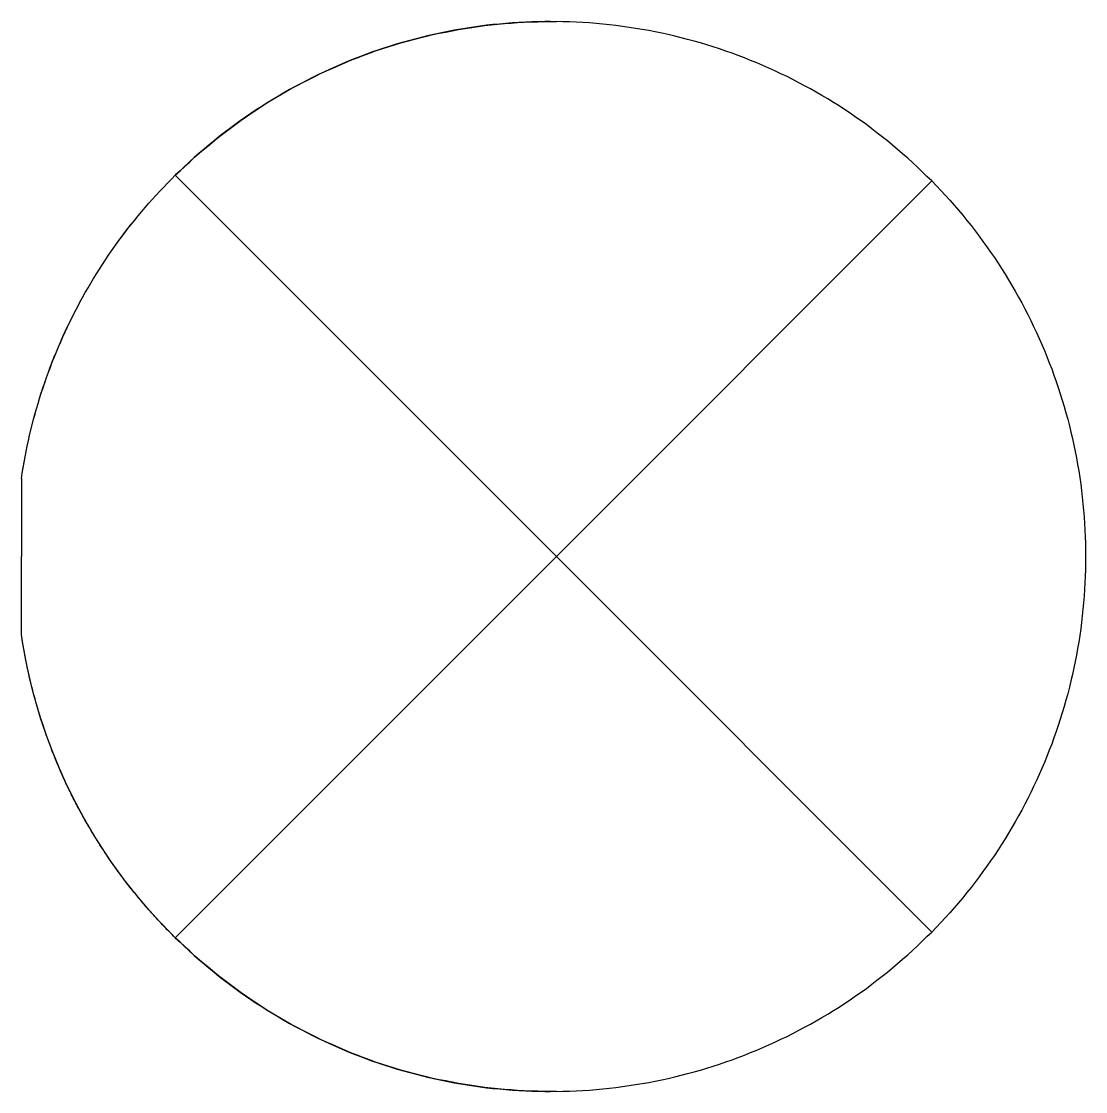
# Model space of a CAD drawing. Extents: x 0 to 3.26, y 0 to 3.26.
# Drawn here: x 1.781 to 3.257, y 1.773 to 3.257 of the extents above; entities that cross this region are included whole.
import ezdxf

# ---------------------------------------------------------------- set-up
doc = ezdxf.new("R2010")
doc.units = 0
doc.linetypes.add('HIDDEN', pattern=[0.07421, 0.049498, -0.024712])
doc.layers.add('LEFT', color=7, linetype='CONTINUOUS')
doc.layers.add('LEFT_HID', color=7, linetype='HIDDEN')

msp = doc.modelspace()

# ---------------------------------------------------------------- linework, layer by layer
at = {"layer": 'LEFT'}
for p, q in [((2.417306, 3.250679), (2.408368, 3.24935)), ((2.426244, 3.252009), (2.417306, 3.250679)), ((2.435242, 3.252846), (2.426244, 3.252009)), ((2.44424, 3.253684), (2.435242, 3.252846)), ((2.453237, 3.254522), (2.44424, 3.253684)), ((2.462235, 3.25536), (2.453237, 3.254522)), ((2.471249, 3.25595), (2.462235, 3.25536)), ((2.480279, 3.256294), (2.471249, 3.25595)), ((2.489308, 3.256638), (2.480279, 3.256294)), ((2.498338, 3.256981), (2.489308, 3.256638)), ((2.507368, 3.257325), (2.498338, 3.256981)), ((2.515263, 3.257367), (2.507368, 3.257325)), ((2.515263, 3.257367), (2.523158, 3.257325)), ((2.532365, 3.25697), (2.523158, 3.257325)), ((2.541571, 3.256614), (2.532365, 3.25697)), ((2.550778, 3.256259), (2.541571, 3.256614)), ((2.559985, 3.255904), (2.550778, 3.256259)), ((2.569175, 3.255292), (2.559985, 3.255904)), ((2.578347, 3.254423), (2.569175, 3.255292)), ((2.58752, 3.253554), (2.578347, 3.254423)), ((2.596693, 3.252685), (2.58752, 3.253554)), ((2.605865, 3.251816), (2.596693, 3.252685)), ((2.614975, 3.250436), (2.605865, 3.251816)), ((2.624085, 3.249056), (2.614975, 3.250436)), ((2.346189, 3.23785), (2.33745, 3.235551)), ((2.355041, 3.239667), (2.346189, 3.23785)), ((2.363893, 3.241484), (2.355041, 3.239667)), ((2.372745, 3.243301), (2.363893, 3.241484)), ((2.381597, 3.245118), (2.372745, 3.243301)), ((2.390492, 3.246691), (2.381597, 3.245118)), ((2.39943, 3.248021), (2.390492, 3.246691)), ((2.408368, 3.24935), (2.39943, 3.248021)), ((2.633194, 3.247676), (2.624085, 3.249056)), ((2.642304, 3.246296), (2.633194, 3.247676)), ((2.651368, 3.244663), (2.642304, 3.246296)), ((2.660387, 3.242776), (2.651368, 3.244663)), ((2.669405, 3.24089), (2.660387, 3.242776)), ((2.678424, 3.239003), (2.669405, 3.24089)), ((2.687442, 3.237117), (2.678424, 3.239003)), ((2.696341, 3.23473), (2.687442, 3.237117)), ((2.293963, 3.223343), (2.285363, 3.220569)), ((2.302563, 3.226117), (2.293963, 3.223343)), ((2.311232, 3.228654), (2.302563, 3.226117)), ((2.319971, 3.230953), (2.311232, 3.228654)), ((2.328711, 3.233252), (2.319971, 3.230953)), ((2.33745, 3.235551), (2.328711, 3.233252)), ((2.70524, 3.232342), (2.696341, 3.23473)), ((2.714139, 3.229955), (2.70524, 3.232342)), ((2.723038, 3.227568), (2.714139, 3.229955)), ((2.731863, 3.224934), (2.723038, 3.227568)), ((2.740615, 3.222054), (2.731863, 3.224934)), ((2.749367, 3.219173), (2.740615, 3.222054)), ((2.251292, 3.208537), (2.242857, 3.205296)), ((2.259727, 3.211779), (2.251292, 3.208537)), ((2.268162, 3.21502), (2.259727, 3.211779)), ((2.276762, 3.217794), (2.268162, 3.21502)), ((2.285363, 3.220569), (2.276762, 3.217794)), ((2.758119, 3.216293), (2.749367, 3.219173)), ((2.766871, 3.213412), (2.758119, 3.216293)), ((2.775448, 3.210047), (2.766871, 3.213412)), ((2.784025, 3.206683), (2.775448, 3.210047)), ((2.792603, 3.203318), (2.784025, 3.206683)), ((2.209591, 3.191188), (2.201346, 3.18749)), ((2.217836, 3.194887), (2.209591, 3.191188)), ((2.226081, 3.198585), (2.217836, 3.194887)), ((2.234422, 3.202055), (2.226081, 3.198585)), ((2.242857, 3.205296), (2.234422, 3.202055)), ((2.80118, 3.199953), (2.792603, 3.203318)), ((2.809656, 3.196351), (2.80118, 3.199953)), ((2.818032, 3.192513), (2.809656, 3.196351)), ((2.826408, 3.188674), (2.818032, 3.192513)), ((2.185071, 3.179647), (2.177041, 3.175503)), ((2.193101, 3.183792), (2.185071, 3.179647)), ((2.201346, 3.18749), (2.193101, 3.183792)), ((2.834784, 3.184836), (2.826408, 3.188674)), ((2.84316, 3.180997), (2.834784, 3.184836)), ((2.851309, 3.176697), (2.84316, 3.180997)), ((2.859457, 3.172397), (2.851309, 3.176697)), ((2.153071, 3.162852), (2.14528, 3.158274)), ((2.160981, 3.167214), (2.153071, 3.162852)), ((2.169011, 3.171358), (2.160981, 3.167214)), ((2.177041, 3.175503), (2.169011, 3.171358)), ((2.867606, 3.168096), (2.859457, 3.172397)), ((2.875754, 3.163796), (2.867606, 3.168096)), ((2.883777, 3.159271), (2.875754, 3.163796)), ((2.129698, 3.149118), (2.121907, 3.14454)), ((2.137489, 3.153696), (2.129698, 3.149118)), ((2.14528, 3.158274), (2.137489, 3.153696)), ((2.891672, 3.154523), (2.883777, 3.159271)), ((2.899568, 3.149774), (2.891672, 3.154523)), ((2.907464, 3.145025), (2.899568, 3.149774)), ((2.10685, 3.134544), (2.099321, 3.129546)), ((2.114378, 3.139542), (2.10685, 3.134544)), ((2.121907, 3.14454), (2.114378, 3.139542)), ((2.915359, 3.140277), (2.907464, 3.145025)), ((2.922977, 3.135094), (2.915359, 3.140277)), ((2.930595, 3.129912), (2.922977, 3.135094)), ((2.084407, 3.119348), (2.077163, 3.113945)), ((2.091793, 3.124548), (2.084407, 3.119348)), ((2.099321, 3.129546), (2.091793, 3.124548)), ((2.938214, 3.12473), (2.930595, 3.129912)), ((2.945832, 3.119548), (2.938214, 3.12473)), ((2.953299, 3.114157), (2.945832, 3.119548)), ((2.062676, 3.103139), (2.055433, 3.097736)), ((2.06992, 3.108542), (2.062676, 3.103139)), ((2.077163, 3.113945), (2.06992, 3.108542)), ((2.960616, 3.108557), (2.953299, 3.114157)), ((2.967933, 3.102957), (2.960616, 3.108557)), ((2.97525, 3.097358), (2.967933, 3.102957)), ((2.048496, 3.091945), (2.04156, 3.086153)), ((2.055433, 3.097736), (2.048496, 3.091945)), ((2.982566, 3.091758), (2.97525, 3.097358)), ((2.989559, 3.085759), (2.982566, 3.091758)), ((2.027686, 3.07457), (2.020914, 3.068593)), ((2.034623, 3.080362), (2.027686, 3.07457)), ((2.04156, 3.086153), (2.034623, 3.080362)), ((2.996552, 3.079759), (2.989559, 3.085759)), ((3.003544, 3.07376), (2.996552, 3.079759)), ((3.010537, 3.06776), (3.003544, 3.07376)), ((2.014305, 3.06243), (2.007696, 3.056268)), ((2.020914, 3.068593), (2.014305, 3.06243)), ((3.017357, 3.06157), (3.010537, 3.06776)), ((3.024003, 3.055189), (3.017357, 3.06157)), ((1.989076, 3.038566), (1.994478, 3.043942)), ((1.98908, 3.03857), (1.994478, 3.043942)), ((2.001087, 3.050105), (1.994478, 3.043942)), ((1.994478, 3.043942), (2.523158, 2.515262)), ((2.523158, 2.515262), (1.994478, 3.043942)), ((2.007696, 3.056268), (2.001087, 3.050105)), ((3.03065, 3.048809), (3.024003, 3.055189)), ((3.037297, 3.042428), (3.03065, 3.048809)), ((1.978441, 3.02765), (1.983731, 3.033136)), ((1.97845, 3.02766), (1.983737, 3.033142)), ((1.983731, 3.033136), (1.989076, 3.038566)), ((1.983737, 3.033142), (1.98908, 3.03857)), ((2.523158, 2.515262), (3.043943, 3.036047)), ((3.043943, 3.036047), (3.037297, 3.042428)), ((3.043943, 3.036047), (3.050333, 3.02948)), ((3.050333, 3.02948), (3.056641, 3.022834)), ((1.962913, 3.010873), (1.968032, 3.016518)), ((1.962932, 3.010893), (1.968047, 3.016535)), ((1.968032, 3.016518), (1.973208, 3.022111)), ((1.968047, 3.016535), (1.97322, 3.022124)), ((1.973208, 3.022111), (1.978441, 3.02765)), ((1.97322, 3.022124), (1.97845, 3.02766)), ((3.056641, 3.022834), (3.062867, 3.016111)), ((3.062867, 3.016111), (3.069009, 3.009312)), ((1.94791, 2.993624), (1.952852, 2.999425)), ((1.947937, 2.993656), (1.952876, 2.999453)), ((1.952852, 2.999425), (1.957853, 3.005175)), ((1.952876, 2.999453), (1.957875, 3.005199)), ((1.957853, 3.005175), (1.962913, 3.010873)), ((1.957875, 3.005199), (1.962932, 3.010893)), ((3.069009, 3.009312), (3.075067, 3.002437)), ((3.075067, 3.002437), (3.081039, 2.995488)), ((1.938206, 2.981872), (1.943028, 2.987773)), ((1.938238, 2.981912), (1.943057, 2.987809)), ((1.943028, 2.987773), (1.94791, 2.993624)), ((1.943057, 2.987809), (1.947937, 2.993656)), ((3.081039, 2.995488), (3.086926, 2.988466)), ((3.086926, 2.988466), (3.092725, 2.981372)), ((1.924108, 2.963877), (1.928746, 2.969924)), ((1.924147, 2.963928), (1.928782, 2.969971)), ((1.928746, 2.969924), (1.933445, 2.975922)), ((1.928782, 2.969971), (1.933479, 2.975965)), ((1.933445, 2.975922), (1.938206, 2.981872)), ((1.933479, 2.975965), (1.938238, 2.981912)), ((3.092725, 2.981372), (3.098436, 2.974206)), ((3.098436, 2.974206), (3.104058, 2.966971)), ((1.91502, 2.951643), (1.919532, 2.957783)), ((1.915063, 2.951702), (1.919573, 2.957838)), ((1.919532, 2.957783), (1.924108, 2.963877)), ((1.919573, 2.957838), (1.924147, 2.963928)), ((3.104058, 2.966971), (3.10959, 2.959667)), ((3.10959, 2.959667), (3.115032, 2.952295)), ((1.901864, 2.932947), (1.906185, 2.939224)), ((1.901912, 2.933019), (1.906232, 2.939292)), ((1.906185, 2.939224), (1.91057, 2.945456)), ((1.906232, 2.939292), (1.910616, 2.945519)), ((1.91057, 2.945456), (1.91502, 2.951643)), ((1.910616, 2.945519), (1.915063, 2.951702)), ((3.115032, 2.952295), (3.120382, 2.944856)), ((3.120382, 2.944856), (3.12564, 2.937352)), ((1.893415, 2.920263), (1.897607, 2.926627)), ((1.893468, 2.920343), (1.897658, 2.926703)), ((1.897607, 2.926627), (1.901864, 2.932947)), ((1.897658, 2.926703), (1.901912, 2.933019)), ((3.12564, 2.937352), (3.130805, 2.929784)), ((3.130805, 2.929784), (3.135876, 2.922152)), ((1.885229, 2.907407), (1.889289, 2.913856)), ((1.885285, 2.907496), (1.889343, 2.913941)), ((1.889289, 2.913856), (1.893415, 2.920263)), ((1.889343, 2.913941), (1.893468, 2.920343)), ((3.135876, 2.922152), (3.140853, 2.914458)), ((3.140853, 2.914458), (3.145734, 2.906704)), ((1.87345, 2.887815), (1.877309, 2.894386)), ((1.87351, 2.887918), (1.877368, 2.894484)), ((1.877309, 2.894386), (1.881236, 2.900917)), ((1.877368, 2.894484), (1.881293, 2.901011)), ((1.881236, 2.900917), (1.885229, 2.907407)), ((1.881293, 2.901011), (1.885285, 2.907496)), ((3.145734, 2.906704), (3.150519, 2.898889)), ((3.150519, 2.898889), (3.155207, 2.891017)), ((1.865935, 2.874556), (1.869658, 2.881205)), ((1.865997, 2.874668), (1.869719, 2.881312)), ((1.869658, 2.881205), (1.87345, 2.887815)), ((1.869719, 2.881312), (1.87351, 2.887918)), ((3.155207, 2.891017), (3.159798, 2.883087)), ((3.159798, 2.883087), (3.16429, 2.875101)), ((1.858693, 2.861146), (1.862279, 2.86787)), ((1.858757, 2.861267), (1.862342, 2.867987)), ((1.862279, 2.86787), (1.865935, 2.874556)), ((1.862342, 2.867987), (1.865997, 2.874668)), ((3.16429, 2.875101), (3.168684, 2.86706)), ((3.168684, 2.86706), (3.172978, 2.858965)), ((1.851728, 2.84759), (1.855176, 2.854386)), ((1.851794, 2.847721), (1.855241, 2.854512)), ((1.855176, 2.854386), (1.858693, 2.861146)), ((1.855241, 2.854512), (1.858757, 2.861267)), ((3.172978, 2.858965), (3.177171, 2.850818)), ((3.177171, 2.850818), (3.181264, 2.84262)), ((1.845044, 2.833893), (1.848351, 2.840759)), ((1.845111, 2.834034), (1.848417, 2.840895)), ((1.848351, 2.840759), (1.851728, 2.84759)), ((1.848417, 2.840895), (1.851794, 2.847721)), ((3.181264, 2.84262), (3.185255, 2.834372)), ((1.835547, 2.813099), (1.838642, 2.820063)), ((1.835615, 2.813254), (1.838709, 2.820213)), ((1.838642, 2.820063), (1.841807, 2.826995)), ((1.838709, 2.820213), (1.841874, 2.82714)), ((1.841807, 2.826995), (1.845044, 2.833893)), ((1.841874, 2.82714), (1.845111, 2.834034)), ((3.185255, 2.834372), (3.189144, 2.826076)), ((3.189144, 2.826076), (3.19293, 2.817732)), ((1.829574, 2.799077), (1.832525, 2.806103)), ((1.829643, 2.799242), (1.832593, 2.806263)), ((1.832525, 2.806103), (1.835547, 2.813099)), ((1.832593, 2.806263), (1.835615, 2.813254)), ((3.19293, 2.817732), (3.196613, 2.809341)), ((3.196613, 2.809341), (3.200192, 2.800906)), ((1.823891, 2.784936), (1.826696, 2.792021)), ((1.823959, 2.785111), (1.826765, 2.792191)), ((1.826696, 2.792021), (1.829574, 2.799077)), ((1.826765, 2.792191), (1.829643, 2.799242)), ((3.200192, 2.800906), (3.203667, 2.792428)), ((3.203667, 2.792428), (3.207036, 2.783907)), ((1.818498, 2.770682), (1.821158, 2.777823)), ((1.818566, 2.770866), (1.821226, 2.778003)), ((1.821158, 2.777823), (1.823891, 2.784936)), ((1.821226, 2.778003), (1.823959, 2.785111)), ((3.207036, 2.783907), (3.2103, 2.775345)), ((1.8134, 2.756319), (1.815912, 2.763513)), ((1.813467, 2.756514), (1.81598, 2.763703)), ((1.815912, 2.763513), (1.818498, 2.770682)), ((1.81598, 2.763703), (1.818566, 2.770866)), ((3.2103, 2.775345), (3.213459, 2.766744)), ((3.213459, 2.766744), (3.21651, 2.758104)), ((1.808598, 2.741855), (1.810962, 2.749099)), ((1.808664, 2.74206), (1.811028, 2.749299)), ((1.810962, 2.749099), (1.8134, 2.756319)), ((1.811028, 2.749299), (1.813467, 2.756514)), ((3.21651, 2.758104), (3.219455, 2.749427)), ((3.219455, 2.749427), (3.222293, 2.740715)), ((1.804094, 2.727295), (1.806308, 2.734586)), ((1.804158, 2.72751), (1.806373, 2.734796)), ((1.806308, 2.734586), (1.808598, 2.741855)), ((1.806373, 2.734796), (1.808664, 2.74206)), ((3.222293, 2.740715), (3.225023, 2.731968)), ((3.225023, 2.731968), (3.227644, 2.723188)), ((1.799889, 2.712646), (1.801954, 2.719981)), ((1.799951, 2.712871), (1.802017, 2.720201)), ((1.801954, 2.719981), (1.804094, 2.727295)), ((1.802017, 2.720201), (1.804158, 2.72751)), ((3.227644, 2.723188), (3.230157, 2.714377)), ((1.795987, 2.697913), (1.7979, 2.70529)), ((1.796046, 2.698148), (1.797961, 2.70552)), ((1.7979, 2.70529), (1.799889, 2.712646)), ((1.797961, 2.70552), (1.799951, 2.712871)), ((3.230157, 2.714377), (3.232561, 2.705535)), ((3.232561, 2.705535), (3.234856, 2.696664)), ((1.792387, 2.683104), (1.794149, 2.690518)), ((1.792444, 2.683349), (1.794207, 2.690758)), ((1.794149, 2.690518), (1.795987, 2.697913)), ((1.794207, 2.690758), (1.796046, 2.698148)), ((3.234856, 2.696664), (3.237041, 2.687765)), ((3.237041, 2.687765), (3.239116, 2.67884)), ((1.789093, 2.668223), (1.790702, 2.675672)), ((1.789147, 2.668479), (1.790757, 2.675922)), ((1.790702, 2.675672), (1.792387, 2.683104)), ((1.790757, 2.675922), (1.792444, 2.683349)), ((3.239116, 2.67884), (3.24108, 2.669891)), ((1.786105, 2.653279), (1.787561, 2.660759)), ((1.786155, 2.653544), (1.787613, 2.661019)), ((1.787561, 2.660759), (1.789093, 2.668223)), ((1.787613, 2.661019), (1.789147, 2.668479)), ((3.24108, 2.669891), (3.242934, 2.660917)), ((3.242934, 2.660917), (3.244677, 2.651922)), ((1.783424, 2.638276), (1.784726, 2.645784)), ((1.783471, 2.638551), (1.784775, 2.646054)), ((1.784726, 2.645784), (1.786105, 2.653279)), ((1.784775, 2.646054), (1.786155, 2.653544)), ((3.244677, 2.651922), (3.246309, 2.642905)), ((3.246309, 2.642905), (3.247829, 2.633869)), ((1.781053, 2.623221), (1.7822, 2.630754)), ((1.781095, 2.623506), (1.782244, 2.631035)), ((1.7822, 2.630754), (1.783424, 2.638276)), ((1.782244, 2.631035), (1.783471, 2.638551)), ((3.247829, 2.633869), (3.249237, 2.624815)), ((1.781095, 2.623506), (1.781053, 2.623221)), ((1.781053, 2.623221), (1.781053, 2.515262)), ((3.249237, 2.624815), (3.250534, 2.615745)), ((3.250534, 2.615745), (3.251719, 2.606659)), ((3.251719, 2.606659), (3.252791, 2.597559)), ((3.252791, 2.597559), (3.253751, 2.588446)), ((3.253751, 2.588446), (3.254598, 2.579323)), ((3.254598, 2.579323), (3.255333, 2.570189)), ((3.255333, 2.570189), (3.255955, 2.561047)), ((3.255955, 2.561047), (3.256464, 2.551899)), ((3.256464, 2.551899), (3.256859, 2.542744)), ((3.256859, 2.542744), (3.257142, 2.533586)), ((3.257142, 2.533586), (3.257312, 2.524425)), ((3.257312, 2.524425), (3.257368, 2.515262)), ((1.781053, 2.407303), (1.781053, 2.515262)), ((2.523158, 2.515262), (1.994478, 1.986582)), ((3.043943, 1.994476), (2.523158, 2.515262)), ((3.257368, 2.515262), (3.257312, 2.506099)), ((3.257142, 2.496938), (3.256859, 2.487779)), ((3.257312, 2.506099), (3.257142, 2.496938)), ((3.256859, 2.487779), (3.256464, 2.478625)), ((3.255955, 2.469476), (3.255333, 2.460334)), ((3.256464, 2.478625), (3.255955, 2.469476)), ((3.254598, 2.451201), (3.253751, 2.442077)), ((3.255333, 2.460334), (3.254598, 2.451201)), ((3.253751, 2.442077), (3.252791, 2.432965)), ((3.251719, 2.423865), (3.250534, 2.414779)), ((3.252791, 2.432965), (3.251719, 2.423865)), ((1.782592, 2.397306), (1.781053, 2.407303)), ((1.781053, 2.407303), (1.781095, 2.407018)), ((1.782244, 2.399489), (1.781095, 2.407018)), ((3.249237, 2.405708), (3.247829, 2.396654)), ((3.250534, 2.414779), (3.249237, 2.405708)), ((1.783471, 2.391973), (1.782244, 2.399489)), ((1.784775, 2.384469), (1.783471, 2.391973)), ((3.247829, 2.396654), (3.246309, 2.387619)), ((1.786155, 2.37698), (1.784775, 2.384469)), ((1.787613, 2.369505), (1.786155, 2.37698)), ((3.244677, 2.378602), (3.242934, 2.369606)), ((3.246309, 2.387619), (3.244677, 2.378602)), ((1.789147, 2.362045), (1.787613, 2.369505)), ((1.790757, 2.354601), (1.789147, 2.362045)), ((3.24108, 2.360633), (3.239116, 2.351683)), ((3.242934, 2.369606), (3.24108, 2.360633)), ((1.792444, 2.347175), (1.790757, 2.354601)), ((1.794207, 2.339766), (1.792444, 2.347175)), ((3.239116, 2.351683), (3.237041, 2.342758)), ((1.796046, 2.332375), (1.794207, 2.339766)), ((1.798466, 2.323111), (1.795798, 2.333355)), ((1.797961, 2.325004), (1.796046, 2.332375)), ((3.234856, 2.33386), (3.232561, 2.324989)), ((3.237041, 2.342758), (3.234856, 2.33386)), ((1.799951, 2.317653), (1.797961, 2.325004)), ((1.802017, 2.310323), (1.799951, 2.317653)), ((3.230157, 2.316147), (3.227644, 2.307335)), ((3.232561, 2.324989), (3.230157, 2.316147)), ((1.804158, 2.303014), (1.802017, 2.310323)), ((1.806373, 2.295727), (1.804158, 2.303014)), ((3.227644, 2.307335), (3.225023, 2.298556)), ((1.808664, 2.288464), (1.806373, 2.295727)), ((1.808131, 2.290131), (1.807351, 2.292595)), ((1.808919, 2.28767), (1.808131, 2.290131)), ((1.811028, 2.281225), (1.808664, 2.288464)), ((1.809716, 2.285211), (1.808919, 2.28767)), ((3.222293, 2.289809), (3.219455, 2.281096)), ((3.225023, 2.298556), (3.222293, 2.289809)), ((1.810521, 2.282755), (1.809716, 2.285211)), ((1.811335, 2.280302), (1.810521, 2.282755)), ((1.813467, 2.27401), (1.811028, 2.281225)), ((1.812158, 2.277852), (1.811335, 2.280302)), ((1.812989, 2.275405), (1.812158, 2.277852)), ((1.813829, 2.27296), (1.812989, 2.275405)), ((1.81598, 2.266821), (1.813467, 2.27401)), ((1.814677, 2.270519), (1.813829, 2.27296)), ((3.21651, 2.27242), (3.213459, 2.26378)), ((3.219455, 2.281096), (3.21651, 2.27242)), ((1.815533, 2.268081), (1.814677, 2.270519)), ((1.816399, 2.265645), (1.815533, 2.268081)), ((1.818566, 2.259657), (1.81598, 2.266821)), ((1.817272, 2.263213), (1.816399, 2.265645)), ((1.818154, 2.260783), (1.817272, 2.263213)), ((1.819045, 2.258357), (1.818154, 2.260783)), ((1.821226, 2.252521), (1.818566, 2.259657)), ((1.819944, 2.255934), (1.819045, 2.258357)), ((3.213459, 2.26378), (3.2103, 2.255178)), ((1.820851, 2.253514), (1.819944, 2.255934)), ((1.821767, 2.251097), (1.820851, 2.253514)), ((1.823959, 2.245413), (1.821226, 2.252521)), ((1.822691, 2.248683), (1.821767, 2.251097)), ((1.823624, 2.246273), (1.822691, 2.248683)), ((1.824565, 2.243866), (1.823624, 2.246273)), ((1.826765, 2.238332), (1.823959, 2.245413)), ((1.825514, 2.241462), (1.824565, 2.243866)), ((1.826472, 2.239061), (1.825514, 2.241462)), ((3.207036, 2.246617), (3.203667, 2.238096)), ((3.2103, 2.255178), (3.207036, 2.246617)), ((1.827438, 2.236664), (1.826472, 2.239061)), ((1.829643, 2.231281), (1.826765, 2.238332)), ((1.828412, 2.23427), (1.827438, 2.236664)), ((1.829395, 2.23188), (1.828412, 2.23427)), ((1.830386, 2.229493), (1.829395, 2.23188)), ((1.832593, 2.22426), (1.829643, 2.231281)), ((1.831386, 2.227109), (1.830386, 2.229493)), ((1.832393, 2.224729), (1.831386, 2.227109)), ((3.200192, 2.229617), (3.196613, 2.221182)), ((3.203667, 2.238096), (3.200192, 2.229617)), ((1.833409, 2.222353), (1.832393, 2.224729)), ((1.835615, 2.21727), (1.832593, 2.22426)), ((1.834434, 2.21998), (1.833409, 2.222353)), ((1.835466, 2.217611), (1.834434, 2.21998)), ((1.836507, 2.215245), (1.835466, 2.217611)), ((1.838709, 2.210311), (1.835615, 2.21727)), ((1.837556, 2.212883), (1.836507, 2.215245)), ((1.838613, 2.210524), (1.837556, 2.212883)), ((3.19293, 2.212792), (3.189144, 2.204448)), ((3.196613, 2.221182), (3.19293, 2.212792)), ((1.839679, 2.208169), (1.838613, 2.210524)), ((1.841874, 2.203384), (1.838709, 2.210311)), ((1.840752, 2.205818), (1.839679, 2.208169)), ((1.841834, 2.203471), (1.840752, 2.205818)), ((1.842924, 2.201128), (1.841834, 2.203471)), ((1.845111, 2.19649), (1.841874, 2.203384)), ((1.844022, 2.198788), (1.842924, 2.201128)), ((1.845128, 2.196452), (1.844022, 2.198788)), ((3.189144, 2.204448), (3.185255, 2.196151)), ((1.848417, 2.189629), (1.845111, 2.19649)), ((1.846243, 2.19412), (1.845128, 2.196452)), ((1.847365, 2.191792), (1.846243, 2.19412)), ((1.848496, 2.189468), (1.847365, 2.191792)), ((1.851794, 2.182803), (1.848417, 2.189629)), ((1.849635, 2.187148), (1.848496, 2.189468)), ((1.850781, 2.184832), (1.849635, 2.187148)), ((1.851936, 2.182519), (1.850781, 2.184832)), ((1.855241, 2.176012), (1.851794, 2.182803)), ((1.853099, 2.180211), (1.851936, 2.182519)), ((3.181264, 2.187903), (3.177171, 2.179705)), ((3.185255, 2.196151), (3.181264, 2.187903)), ((1.85427, 2.177907), (1.853099, 2.180211)), ((1.855449, 2.175607), (1.85427, 2.177907)), ((1.858757, 2.169256), (1.855241, 2.176012)), ((1.856636, 2.173311), (1.855449, 2.175607)), ((1.857831, 2.171019), (1.856636, 2.173311)), ((1.859034, 2.168732), (1.857831, 2.171019)), ((1.862342, 2.162537), (1.858757, 2.169256)), ((1.860244, 2.166449), (1.859034, 2.168732)), ((3.172978, 2.171558), (3.168684, 2.163464)), ((3.177171, 2.179705), (3.172978, 2.171558)), ((1.861463, 2.164169), (1.860244, 2.166449)), ((1.86269, 2.161895), (1.861463, 2.164169)), ((1.865997, 2.155855), (1.862342, 2.162537)), ((1.863925, 2.159624), (1.86269, 2.161895)), ((1.865167, 2.157358), (1.863925, 2.159624)), ((1.866418, 2.155096), (1.865167, 2.157358)), ((1.869719, 2.149211), (1.865997, 2.155855)), ((1.867676, 2.152838), (1.866418, 2.155096)), ((1.868942, 2.150585), (1.867676, 2.152838)), ((3.16429, 2.155423), (3.159798, 2.147437)), ((3.168684, 2.163464), (3.16429, 2.155423)), ((1.870216, 2.148336), (1.868942, 2.150585)), ((1.87351, 2.142606), (1.869719, 2.149211)), ((1.871498, 2.146092), (1.870216, 2.148336)), ((1.872787, 2.143852), (1.871498, 2.146092)), ((1.877368, 2.136039), (1.87351, 2.142606)), ((1.875331, 2.139487), (1.873749, 2.142194)), ((1.876924, 2.136786), (1.875331, 2.139487)), ((3.155207, 2.139507), (3.150519, 2.131634)), ((3.159798, 2.147437), (3.155207, 2.139507)), ((1.878529, 2.134093), (1.876924, 2.136786)), ((1.881293, 2.129513), (1.877368, 2.136039)), ((1.880145, 2.131406), (1.878529, 2.134093)), ((1.881773, 2.128726), (1.880145, 2.131406)), ((1.885285, 2.123027), (1.881293, 2.129513)), ((1.883412, 2.126053), (1.881773, 2.128726)), ((1.885062, 2.123386), (1.883412, 2.126053)), ((1.886723, 2.120727), (1.885062, 2.123386)), ((1.889343, 2.116583), (1.885285, 2.123027)), ((3.145734, 2.12382), (3.140853, 2.116065)), ((3.150519, 2.131634), (3.145734, 2.12382)), ((1.888396, 2.118075), (1.886723, 2.120727)), ((1.890079, 2.11543), (1.888396, 2.118075)), ((1.893468, 2.110181), (1.889343, 2.116583)), ((1.891774, 2.112792), (1.890079, 2.11543)), ((1.89348, 2.110161), (1.891774, 2.112792)), ((1.897658, 2.103821), (1.893468, 2.110181)), ((1.895198, 2.107538), (1.89348, 2.110161)), ((3.135876, 2.108372), (3.130805, 2.10074)), ((3.140853, 2.116065), (3.135876, 2.108372)), ((1.896926, 2.104922), (1.895198, 2.107538)), ((1.898665, 2.102313), (1.896926, 2.104922)), ((1.901912, 2.097505), (1.897658, 2.103821)), ((1.900415, 2.099711), (1.898665, 2.102313)), ((1.902176, 2.097117), (1.900415, 2.099711)), ((1.906232, 2.091232), (1.901912, 2.097505)), ((1.903949, 2.094531), (1.902176, 2.097117)), ((1.905732, 2.091951), (1.903949, 2.094531)), ((3.12564, 2.093172), (3.120382, 2.085668)), ((3.130805, 2.10074), (3.12564, 2.093172)), ((1.907526, 2.08938), (1.905732, 2.091951)), ((1.910616, 2.085004), (1.906232, 2.091232)), ((1.909331, 2.086816), (1.907526, 2.08938)), ((1.911146, 2.08426), (1.909331, 2.086816)), ((1.915063, 2.078822), (1.910616, 2.085004)), ((1.912973, 2.081711), (1.911146, 2.08426)), ((1.91481, 2.07917), (1.912973, 2.081711)), ((1.916658, 2.076637), (1.91481, 2.07917)), ((1.919573, 2.072685), (1.915063, 2.078822)), ((3.115032, 2.078229), (3.10959, 2.070857)), ((3.120382, 2.085668), (3.115032, 2.078229)), ((1.918516, 2.074112), (1.916658, 2.076637)), ((1.920386, 2.071594), (1.918516, 2.074112)), ((1.924147, 2.066596), (1.919573, 2.072685)), ((1.922265, 2.069085), (1.920386, 2.071594)), ((1.924156, 2.066583), (1.922265, 2.069085)), ((1.928782, 2.060553), (1.924147, 2.066596)), ((1.926057, 2.06409), (1.924156, 2.066583)), ((1.927968, 2.061604), (1.926057, 2.06409)), ((3.104058, 2.063553), (3.098436, 2.056317)), ((3.10959, 2.070857), (3.104058, 2.063553)), ((1.92989, 2.059127), (1.927968, 2.061604)), ((1.933479, 2.054558), (1.928782, 2.060553)), ((1.931823, 2.056658), (1.92989, 2.059127)), ((1.933766, 2.054197), (1.931823, 2.056658)), ((1.938238, 2.048612), (1.933479, 2.054558)), ((1.935719, 2.051744), (1.933766, 2.054197)), ((1.937682, 2.0493), (1.935719, 2.051744)), ((1.939656, 2.046863), (1.937682, 2.0493)), ((1.943057, 2.042715), (1.938238, 2.048612)), ((3.092725, 2.049152), (3.086926, 2.042058)), ((3.098436, 2.056317), (3.092725, 2.049152)), ((1.941641, 2.044436), (1.939656, 2.046863)), ((1.943635, 2.042016), (1.941641, 2.044436)), ((1.947937, 2.036868), (1.943057, 2.042715)), ((1.94564, 2.039605), (1.943635, 2.042016)), ((1.947654, 2.037203), (1.94564, 2.039605)), ((1.949679, 2.034809), (1.947654, 2.037203)), ((1.952876, 2.031071), (1.947937, 2.036868)), ((1.951714, 2.032423), (1.949679, 2.034809)), ((3.081039, 2.035035), (3.075067, 2.028087)), ((3.086926, 2.042058), (3.081039, 2.035035)), ((1.953759, 2.030047), (1.951714, 2.032423)), ((1.957875, 2.025325), (1.952876, 2.031071)), ((1.955814, 2.027679), (1.953759, 2.030047)), ((1.95788, 2.025319), (1.955814, 2.027679)), ((1.962932, 2.019631), (1.957875, 2.025325)), ((1.959955, 2.022969), (1.95788, 2.025319)), ((1.96204, 2.020627), (1.959955, 2.022969)), ((1.964134, 2.018294), (1.96204, 2.020627)), ((1.968047, 2.013989), (1.962932, 2.019631)), ((3.069009, 2.021212), (3.062867, 2.014412)), ((3.075067, 2.028087), (3.069009, 2.021212)), ((1.966239, 2.01597), (1.964134, 2.018294)), ((1.968354, 2.013654), (1.966239, 2.01597)), ((1.97322, 2.008399), (1.968047, 2.013989)), ((1.970478, 2.011348), (1.968354, 2.013654)), ((1.972612, 2.009051), (1.970478, 2.011348)), ((1.974755, 2.006763), (1.972612, 2.009051)), ((1.97845, 2.002863), (1.97322, 2.008399)), ((1.976909, 2.004483), (1.974755, 2.006763)), ((1.979072, 2.002213), (1.976909, 2.004483)), ((3.056641, 2.007689), (3.050333, 2.001044)), ((3.062867, 2.014412), (3.056641, 2.007689)), ((1.983737, 1.997381), (1.97845, 2.002863)), ((1.981244, 1.999952), (1.979072, 2.002213)), ((1.983426, 1.997701), (1.981244, 1.999952)), ((1.985618, 1.995458), (1.983426, 1.997701)), ((1.98908, 1.991954), (1.983737, 1.997381)), ((1.987818, 1.993225), (1.985618, 1.995458)), ((1.990029, 1.991001), (1.987818, 1.993225)), ((1.994478, 1.986582), (1.98908, 1.991954)), ((1.992249, 1.988787), (1.990029, 1.991001)), ((3.037297, 1.988096), (3.043943, 1.994476)), ((3.050333, 2.001044), (3.043943, 1.994476)), ((1.994478, 1.986582), (1.992249, 1.988787)), ((1.994478, 1.986582), (2.001087, 1.980419)), ((2.001087, 1.980419), (2.007696, 1.974256)), ((2.007696, 1.974256), (2.014305, 1.968093)), ((3.017357, 1.968954), (3.024003, 1.975334)), ((3.024003, 1.975334), (3.03065, 1.981715)), ((3.03065, 1.981715), (3.037297, 1.988096)), ((2.014305, 1.968093), (2.020914, 1.961931)), ((2.020914, 1.961931), (2.027686, 1.955953)), ((3.003544, 1.956764), (3.010537, 1.962764)), ((3.010537, 1.962764), (3.017357, 1.968954)), ((2.027686, 1.955953), (2.034623, 1.950162)), ((2.034623, 1.950162), (2.04156, 1.94437)), ((2.04156, 1.94437), (2.048496, 1.938579)), ((2.982566, 1.938766), (2.989559, 1.944765)), ((2.989559, 1.944765), (2.996552, 1.950765)), ((2.996552, 1.950765), (3.003544, 1.956764)), ((2.048496, 1.938579), (2.055433, 1.932787)), ((2.055433, 1.932787), (2.062676, 1.927385)), ((2.967933, 1.927566), (2.97525, 1.933166)), ((2.97525, 1.933166), (2.982566, 1.938766)), ((2.062676, 1.927385), (2.06992, 1.921982)), ((2.06992, 1.921982), (2.077163, 1.916579)), ((2.077163, 1.916579), (2.084407, 1.911176)), ((2.945832, 1.910976), (2.953299, 1.916367)), ((2.953299, 1.916367), (2.960616, 1.921967)), ((2.960616, 1.921967), (2.967933, 1.927566)), ((2.084407, 1.911176), (2.091793, 1.905976)), ((2.091793, 1.905976), (2.099321, 1.900978)), ((2.099321, 1.900978), (2.10685, 1.89598)), ((2.922977, 1.895429), (2.930595, 1.900612)), ((2.930595, 1.900612), (2.938214, 1.905794)), ((2.938214, 1.905794), (2.945832, 1.910976)), ((2.10685, 1.89598), (2.114378, 1.890982)), ((2.114378, 1.890982), (2.121907, 1.885984)), ((2.121907, 1.885984), (2.129698, 1.881406)), ((2.899568, 1.88075), (2.907464, 1.885498)), ((2.907464, 1.885498), (2.915359, 1.890247)), ((2.915359, 1.890247), (2.922977, 1.895429)), ((2.129698, 1.881406), (2.137489, 1.876828)), ((2.137489, 1.876828), (2.14528, 1.872249)), ((2.14528, 1.872249), (2.153071, 1.867671)), ((2.875754, 1.866728), (2.883777, 1.871252)), ((2.883777, 1.871252), (2.891672, 1.876001)), ((2.891672, 1.876001), (2.899568, 1.88075)), ((2.153071, 1.867671), (2.160981, 1.86331)), ((2.160981, 1.86331), (2.169011, 1.859166)), ((2.169011, 1.859166), (2.177041, 1.855021)), ((2.851309, 1.853827), (2.859457, 1.858127)), ((2.859457, 1.858127), (2.867606, 1.862427)), ((2.867606, 1.862427), (2.875754, 1.866728)), ((2.177041, 1.855021), (2.185071, 1.850877)), ((2.185071, 1.850877), (2.193101, 1.846732)), ((2.193101, 1.846732), (2.201346, 1.843034)), ((2.201346, 1.843034), (2.209591, 1.839335)), ((2.818032, 1.838011), (2.826408, 1.841849)), ((2.826408, 1.841849), (2.834784, 1.845688)), ((2.834784, 1.845688), (2.84316, 1.849526)), ((2.84316, 1.849526), (2.851309, 1.853827)), ((2.209591, 1.839335), (2.217836, 1.835637)), ((2.217836, 1.835637), (2.226081, 1.831938)), ((2.226081, 1.831938), (2.234422, 1.828469)), ((2.234422, 1.828469), (2.242857, 1.825227)), ((2.784025, 1.823841), (2.792603, 1.827206)), ((2.792603, 1.827206), (2.80118, 1.830571)), ((2.80118, 1.830571), (2.809656, 1.834172)), ((2.809656, 1.834172), (2.818032, 1.838011)), ((2.242857, 1.825227), (2.251292, 1.821986)), ((2.251292, 1.821986), (2.259727, 1.818745)), ((2.259727, 1.818745), (2.268162, 1.815504)), ((2.268162, 1.815504), (2.276762, 1.812729)), ((2.276762, 1.812729), (2.285363, 1.809955)), ((2.740615, 1.80847), (2.749367, 1.811351)), ((2.749367, 1.811351), (2.758119, 1.814231)), ((2.758119, 1.814231), (2.766871, 1.817112)), ((2.766871, 1.817112), (2.775448, 1.820476)), ((2.775448, 1.820476), (2.784025, 1.823841)), ((2.285363, 1.809955), (2.293963, 1.807181)), ((2.293963, 1.807181), (2.302563, 1.804406)), ((2.302563, 1.804406), (2.311232, 1.80187)), ((2.311232, 1.80187), (2.319971, 1.799571)), ((2.319971, 1.799571), (2.328711, 1.797272)), ((2.328711, 1.797272), (2.33745, 1.794972)), ((2.696341, 1.795794), (2.70524, 1.798181)), ((2.70524, 1.798181), (2.714139, 1.800568)), ((2.714139, 1.800568), (2.723038, 1.802956)), ((2.723038, 1.802956), (2.731863, 1.80559)), ((2.731863, 1.80559), (2.740615, 1.80847)), ((2.33745, 1.794972), (2.346189, 1.792673)), ((2.346189, 1.792673), (2.355041, 1.790856)), ((2.355041, 1.790856), (2.363893, 1.789039)), ((2.363893, 1.789039), (2.372745, 1.787223)), ((2.372745, 1.787223), (2.381597, 1.785406)), ((2.381597, 1.785406), (2.390492, 1.783832)), ((2.390492, 1.783832), (2.39943, 1.782503)), ((2.39943, 1.782503), (2.408368, 1.781174)), ((2.408368, 1.781174), (2.417306, 1.779844)), ((2.614975, 1.780088), (2.624085, 1.781468)), ((2.624085, 1.781468), (2.633194, 1.782848)), ((2.633194, 1.782848), (2.642304, 1.784228)), ((2.642304, 1.784228), (2.651368, 1.785861)), ((2.651368, 1.785861), (2.660387, 1.787747)), ((2.660387, 1.787747), (2.669405, 1.789634)), ((2.669405, 1.789634), (2.678424, 1.79152)), ((2.678424, 1.79152), (2.687442, 1.793407)), ((2.687442, 1.793407), (2.696341, 1.795794)), ((2.417306, 1.779844), (2.426244, 1.778515)), ((2.426244, 1.778515), (2.435242, 1.777677)), ((2.435242, 1.777677), (2.44424, 1.776839)), ((2.44424, 1.776839), (2.453237, 1.776002)), ((2.453237, 1.776002), (2.462235, 1.775164)), ((2.462235, 1.775164), (2.471249, 1.774573)), ((2.471249, 1.774573), (2.480279, 1.77423)), ((2.480279, 1.77423), (2.489308, 1.773886)), ((2.489308, 1.773886), (2.498338, 1.773542)), ((2.498338, 1.773542), (2.507368, 1.773199)), ((2.507368, 1.773199), (2.515263, 1.773157)), ((2.523158, 1.773199), (2.515263, 1.773157)), ((2.523158, 1.773199), (2.532365, 1.773554)), ((2.532365, 1.773554), (2.541571, 1.773909)), ((2.541571, 1.773909), (2.550778, 1.774265)), ((2.550778, 1.774265), (2.559985, 1.77462)), ((2.559985, 1.77462), (2.569175, 1.775232)), ((2.569175, 1.775232), (2.578347, 1.776101)), ((2.578347, 1.776101), (2.58752, 1.77697)), ((2.58752, 1.77697), (2.596693, 1.777839)), ((2.596693, 1.777839), (2.605865, 1.778708)), ((2.605865, 1.778708), (2.614975, 1.780088))]:
    msp.add_line(p, q, dxfattribs=at)
at = {"layer": 'LEFT_HID', "linetype": 'HIDDEN'}
for p, q in [((2.414819, 3.250253), (2.423893, 3.251521)), ((2.423893, 3.251521), (2.432966, 3.25279)), ((2.432966, 3.25279), (2.442096, 3.253552)), ((2.442096, 3.253552), (2.451226, 3.254315)), ((2.451226, 3.254315), (2.460356, 3.255078)), ((2.460356, 3.255078), (2.469486, 3.255841)), ((2.469486, 3.255841), (2.47863, 3.256349)), ((2.47863, 3.256349), (2.487788, 3.256604)), ((2.487788, 3.256604), (2.496947, 3.256858)), ((2.496947, 3.256858), (2.506105, 3.257113)), ((2.506105, 3.257113), (2.515263, 3.257367)), ((2.333931, 3.23458), (2.342808, 3.236847)), ((2.342808, 3.236847), (2.351685, 3.239114)), ((2.351685, 3.239114), (2.360674, 3.240885)), ((2.360674, 3.240885), (2.369663, 3.242655)), ((2.369663, 3.242655), (2.378652, 3.244426)), ((2.378652, 3.244426), (2.387641, 3.246196)), ((2.387641, 3.246196), (2.396672, 3.247716)), ((2.396672, 3.247716), (2.405746, 3.248984)), ((2.405746, 3.248984), (2.414819, 3.250253)), ((2.281158, 3.219266), (2.289895, 3.222022)), ((2.289895, 3.222022), (2.298633, 3.224778)), ((2.298633, 3.224778), (2.30737, 3.227535)), ((2.30737, 3.227535), (2.316177, 3.230046)), ((2.316177, 3.230046), (2.325054, 3.232313)), ((2.325054, 3.232313), (2.333931, 3.23458)), ((2.238138, 3.20356), (2.246709, 3.206797)), ((2.246709, 3.206797), (2.255279, 3.210034)), ((2.255279, 3.210034), (2.26385, 3.213272)), ((2.26385, 3.213272), (2.272421, 3.216509)), ((2.272421, 3.216509), (2.281158, 3.219266)), ((2.204531, 3.188962), (2.212908, 3.19267)), ((2.212908, 3.19267), (2.221286, 3.196379)), ((2.221286, 3.196379), (2.229664, 3.200087)), ((2.229664, 3.200087), (2.238138, 3.20356)), ((2.171676, 3.17275), (2.179835, 3.176918)), ((2.179835, 3.176918), (2.187994, 3.181086)), ((2.187994, 3.181086), (2.196153, 3.185253)), ((2.196153, 3.185253), (2.204531, 3.188962)), ((2.147566, 3.159576), (2.155481, 3.164191)), ((2.155481, 3.164191), (2.163517, 3.168582)), ((2.163517, 3.168582), (2.171676, 3.17275)), ((2.123821, 3.145733), (2.131736, 3.150347)), ((2.131736, 3.150347), (2.139651, 3.154962)), ((2.139651, 3.154962), (2.147566, 3.159576)), ((2.100882, 3.130592), (2.108529, 3.135639)), ((2.108529, 3.135639), (2.116175, 3.140686)), ((2.116175, 3.140686), (2.123821, 3.145733)), ((2.078381, 3.114826), (2.085736, 3.12029)), ((2.085736, 3.12029), (2.093236, 3.125545)), ((2.093236, 3.125545), (2.100882, 3.130592)), ((2.056319, 3.098434), (2.063673, 3.103898)), ((2.063673, 3.103898), (2.071027, 3.109362)), ((2.071027, 3.109362), (2.078381, 3.114826)), ((2.04224, 3.086707), (2.049279, 3.092571)), ((2.049279, 3.092571), (2.056319, 3.098434)), ((2.02129, 3.068925), (2.028161, 3.074979)), ((2.028161, 3.074979), (2.0352, 3.080843)), ((2.0352, 3.080843), (2.04224, 3.086707)), ((2.007884, 3.056433), (2.014587, 3.062679)), ((2.014587, 3.062679), (2.02129, 3.068925)), ((1.994478, 3.043942), (2.001181, 3.050188)), ((2.001181, 3.050188), (2.007884, 3.056433)), ((1.782758, 2.396282), (1.782592, 2.397306)), ((1.782925, 2.395259), (1.782758, 2.396282)), ((1.783093, 2.394236), (1.782925, 2.395259)), ((1.783263, 2.393213), (1.783093, 2.394236)), ((1.783434, 2.39219), (1.783263, 2.393213)), ((1.783607, 2.391168), (1.783434, 2.39219)), ((1.783781, 2.390146), (1.783607, 2.391168)), ((1.783957, 2.389124), (1.783781, 2.390146)), ((1.784133, 2.388102), (1.783957, 2.389124)), ((1.784312, 2.387081), (1.784133, 2.388102)), ((1.784492, 2.38606), (1.784312, 2.387081)), ((1.784673, 2.385039), (1.784492, 2.38606)), ((1.784855, 2.384018), (1.784673, 2.385039)), ((1.78504, 2.382998), (1.784855, 2.384018)), ((1.785225, 2.381978), (1.78504, 2.382998)), ((1.785412, 2.380958), (1.785225, 2.381978)), ((1.7856, 2.379938), (1.785412, 2.380958)), ((1.78579, 2.378919), (1.7856, 2.379938)), ((1.785981, 2.3779), (1.78579, 2.378919)), ((1.786174, 2.376881), (1.785981, 2.3779)), ((1.786368, 2.375863), (1.786174, 2.376881)), ((1.786564, 2.374844), (1.786368, 2.375863)), ((1.78676, 2.373826), (1.786564, 2.374844)), ((1.786959, 2.372809), (1.78676, 2.373826)), ((1.787159, 2.371791), (1.786959, 2.372809)), ((1.78736, 2.370774), (1.787159, 2.371791)), ((1.787562, 2.369757), (1.78736, 2.370774)), ((1.787766, 2.368741), (1.787562, 2.369757)), ((1.787972, 2.367724), (1.787766, 2.368741)), ((1.788179, 2.366708), (1.787972, 2.367724)), ((1.788387, 2.365693), (1.788179, 2.366708)), ((1.788596, 2.364677), (1.788387, 2.365693)), ((1.788808, 2.363662), (1.788596, 2.364677)), ((1.78902, 2.362647), (1.788808, 2.363662)), ((1.789234, 2.361633), (1.78902, 2.362647)), ((1.789449, 2.360618), (1.789234, 2.361633)), ((1.789666, 2.359604), (1.789449, 2.360618)), ((1.789884, 2.358591), (1.789666, 2.359604)), ((1.790104, 2.357578), (1.789884, 2.358591)), ((1.790325, 2.356565), (1.790104, 2.357578)), ((1.790547, 2.355552), (1.790325, 2.356565)), ((1.790771, 2.354539), (1.790547, 2.355552)), ((1.790997, 2.353527), (1.790771, 2.354539)), ((1.791223, 2.352516), (1.790997, 2.353527)), ((1.791451, 2.351504), (1.791223, 2.352516)), ((1.791681, 2.350493), (1.791451, 2.351504)), ((1.791912, 2.349482), (1.791681, 2.350493)), ((1.792144, 2.348472), (1.791912, 2.349482)), ((1.792378, 2.347462), (1.792144, 2.348472)), ((1.792613, 2.346452), (1.792378, 2.347462)), ((1.792849, 2.345442), (1.792613, 2.346452)), ((1.793087, 2.344433), (1.792849, 2.345442)), ((1.793327, 2.343424), (1.793087, 2.344433)), ((1.793568, 2.342416), (1.793327, 2.343424)), ((1.79381, 2.341408), (1.793568, 2.342416)), ((1.794053, 2.3404), (1.79381, 2.341408)), ((1.794298, 2.339392), (1.794053, 2.3404)), ((1.794545, 2.338385), (1.794298, 2.339392)), ((1.794793, 2.337378), (1.794545, 2.338385)), ((1.795042, 2.336372), (1.794793, 2.337378)), ((1.795293, 2.335366), (1.795042, 2.336372)), ((1.795545, 2.33436), (1.795293, 2.335366)), ((1.795798, 2.333355), (1.795545, 2.33436)), ((1.798597, 2.322623), (1.798466, 2.323111)), ((1.798728, 2.322136), (1.798597, 2.322623)), ((1.798859, 2.321649), (1.798728, 2.322136)), ((1.798991, 2.321162), (1.798859, 2.321649)), ((1.799123, 2.320675), (1.798991, 2.321162)), ((1.799256, 2.320188), (1.799123, 2.320675)), ((1.799389, 2.319702), (1.799256, 2.320188)), ((1.799522, 2.319215), (1.799389, 2.319702)), ((1.799655, 2.318728), (1.799522, 2.319215)), ((1.799789, 2.318242), (1.799655, 2.318728)), ((1.799923, 2.317756), (1.799789, 2.318242)), ((1.800057, 2.317269), (1.799923, 2.317756)), ((1.800192, 2.316783), (1.800057, 2.317269)), ((1.800327, 2.316297), (1.800192, 2.316783)), ((1.800463, 2.315811), (1.800327, 2.316297)), ((1.800599, 2.315325), (1.800463, 2.315811)), ((1.800735, 2.314839), (1.800599, 2.315325)), ((1.800871, 2.314354), (1.800735, 2.314839)), ((1.801008, 2.313868), (1.800871, 2.314354)), ((1.801145, 2.313382), (1.801008, 2.313868)), ((1.801282, 2.312897), (1.801145, 2.313382)), ((1.80142, 2.312412), (1.801282, 2.312897)), ((1.801558, 2.311926), (1.80142, 2.312412)), ((1.801697, 2.311441), (1.801558, 2.311926)), ((1.801835, 2.310956), (1.801697, 2.311441)), ((1.801974, 2.310471), (1.801835, 2.310956)), ((1.802114, 2.309986), (1.801974, 2.310471)), ((1.802253, 2.309501), (1.802114, 2.309986)), ((1.802393, 2.309017), (1.802253, 2.309501)), ((1.802534, 2.308532), (1.802393, 2.309017)), ((1.802675, 2.308048), (1.802534, 2.308532)), ((1.802816, 2.307563), (1.802675, 2.308048)), ((1.802957, 2.307079), (1.802816, 2.307563)), ((1.803099, 2.306595), (1.802957, 2.307079)), ((1.803241, 2.306111), (1.803099, 2.306595)), ((1.803383, 2.305627), (1.803241, 2.306111)), ((1.803526, 2.305143), (1.803383, 2.305627)), ((1.803669, 2.304659), (1.803526, 2.305143)), ((1.803812, 2.304175), (1.803669, 2.304659)), ((1.803956, 2.303691), (1.803812, 2.304175)), ((1.8041, 2.303208), (1.803956, 2.303691)), ((1.804244, 2.302724), (1.8041, 2.303208)), ((1.804389, 2.302241), (1.804244, 2.302724)), ((1.804534, 2.301758), (1.804389, 2.302241)), ((1.804679, 2.301275), (1.804534, 2.301758)), ((1.804825, 2.300792), (1.804679, 2.301275)), ((1.804971, 2.300309), (1.804825, 2.300792)), ((1.805117, 2.299826), (1.804971, 2.300309)), ((1.805264, 2.299343), (1.805117, 2.299826)), ((1.805411, 2.298861), (1.805264, 2.299343)), ((1.805558, 2.298378), (1.805411, 2.298861)), ((1.805705, 2.297896), (1.805558, 2.298378)), ((1.805853, 2.297413), (1.805705, 2.297896)), ((1.806002, 2.296931), (1.805853, 2.297413)), ((1.80615, 2.296449), (1.806002, 2.296931)), ((1.806299, 2.295967), (1.80615, 2.296449)), ((1.806448, 2.295485), (1.806299, 2.295967)), ((1.806598, 2.295003), (1.806448, 2.295485)), ((1.806748, 2.294521), (1.806598, 2.295003)), ((1.806898, 2.29404), (1.806748, 2.294521)), ((1.807049, 2.293558), (1.806898, 2.29404)), ((1.8072, 2.293077), (1.807049, 2.293558)), ((1.807351, 2.292595), (1.8072, 2.293077)), ((1.873749, 2.142194), (1.872787, 2.143852)), ((2.001181, 1.980336), (1.994478, 1.986582)), ((2.007884, 1.97409), (2.001181, 1.980336)), ((2.014587, 1.967845), (2.007884, 1.97409)), ((2.02129, 1.961599), (2.014587, 1.967845)), ((2.028161, 1.955544), (2.02129, 1.961599)), ((2.0352, 1.949681), (2.028161, 1.955544)), ((2.04224, 1.943817), (2.0352, 1.949681)), ((2.049279, 1.937953), (2.04224, 1.943817)), ((2.056319, 1.932089), (2.049279, 1.937953)), ((2.063673, 1.926625), (2.056319, 1.932089)), ((2.071027, 1.921162), (2.063673, 1.926625)), ((2.078381, 1.915698), (2.071027, 1.921162)), ((2.085736, 1.910234), (2.078381, 1.915698)), ((2.093236, 1.904979), (2.085736, 1.910234)), ((2.100882, 1.899932), (2.093236, 1.904979)), ((2.108529, 1.894885), (2.100882, 1.899932)), ((2.116175, 1.889838), (2.108529, 1.894885)), ((2.123821, 1.884791), (2.116175, 1.889838)), ((2.131736, 1.880176), (2.123821, 1.884791)), ((2.139651, 1.875562), (2.131736, 1.880176)), ((2.147566, 1.870947), (2.139651, 1.875562)), ((2.155481, 1.866333), (2.147566, 1.870947)), ((2.163517, 1.861942), (2.155481, 1.866333)), ((2.171676, 1.857774), (2.163517, 1.861942)), ((2.179835, 1.853606), (2.171676, 1.857774)), ((2.187994, 1.849438), (2.179835, 1.853606)), ((2.196153, 1.84527), (2.187994, 1.849438)), ((2.204531, 1.841562), (2.196153, 1.84527)), ((2.212908, 1.837854), (2.204531, 1.841562)), ((2.221286, 1.834145), (2.212908, 1.837854)), ((2.229664, 1.830437), (2.221286, 1.834145)), ((2.238138, 1.826964), (2.229664, 1.830437)), ((2.246709, 1.823727), (2.238138, 1.826964)), ((2.255279, 1.820489), (2.246709, 1.823727)), ((2.26385, 1.817252), (2.255279, 1.820489)), ((2.272421, 1.814015), (2.26385, 1.817252)), ((2.281158, 1.811258), (2.272421, 1.814015)), ((2.289895, 1.808502), (2.281158, 1.811258)), ((2.298633, 1.805745), (2.289895, 1.808502)), ((2.30737, 1.802989), (2.298633, 1.805745)), ((2.316177, 1.800477), (2.30737, 1.802989)), ((2.325054, 1.79821), (2.316177, 1.800477)), ((2.333931, 1.795943), (2.325054, 1.79821)), ((2.342808, 1.793676), (2.333931, 1.795943)), ((2.351685, 1.791409), (2.342808, 1.793676)), ((2.360674, 1.789639), (2.351685, 1.791409)), ((2.369663, 1.787869), (2.360674, 1.789639)), ((2.378652, 1.786098), (2.369663, 1.787869)), ((2.387641, 1.784328), (2.378652, 1.786098)), ((2.396672, 1.782808), (2.387641, 1.784328)), ((2.405746, 1.78154), (2.396672, 1.782808)), ((2.414819, 1.780271), (2.405746, 1.78154)), ((2.423893, 1.779002), (2.414819, 1.780271)), ((2.432966, 1.777734), (2.423893, 1.779002)), ((2.442096, 1.776971), (2.432966, 1.777734)), ((2.451226, 1.776209), (2.442096, 1.776971)), ((2.460356, 1.775446), (2.451226, 1.776209)), ((2.469486, 1.774683), (2.460356, 1.775446)), ((2.47863, 1.774175), (2.469486, 1.774683)), ((2.487788, 1.77392), (2.47863, 1.774175)), ((2.496947, 1.773666), (2.487788, 1.77392)), ((2.506105, 1.773411), (2.496947, 1.773666)), ((2.515263, 1.773157), (2.506105, 1.773411))]:
    msp.add_line(p, q, dxfattribs=at)

doc.saveas('drawing.dxf')
